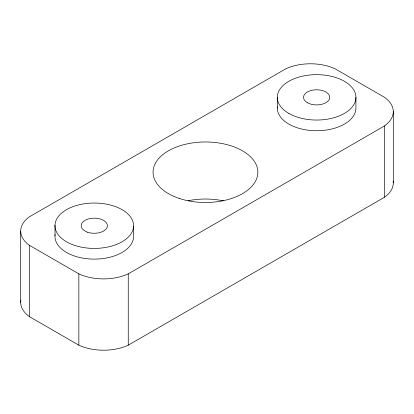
<?xml version="1.0" encoding="UTF-8"?>
<svg xmlns="http://www.w3.org/2000/svg" width="414" height="414" viewBox="0 0 414 414"><rect width="100%" height="100%" fill="white"/><g stroke="black" fill="none" stroke-linecap="round" stroke-linejoin="round"><path stroke-width="0.62" d="M29.435 245.331L78.846 273.856A39.304 22.692 0 0 0 128.252 273.856L384.565 125.877A39.304 22.692 0 0 0 384.565 97.352L335.154 68.828A39.304 22.692 0 0 0 285.748 68.828L29.435 216.807A39.304 22.692 0 0 0 29.435 245.331L29.435 316.648L78.846 345.172A39.304 22.692 0 0 0 128.252 345.172L384.565 197.193A39.304 22.692 0 0 0 393.16 181.006M393.3 111.614L393.3 182.931M384.565 125.877L384.565 197.193M355.931 97.352L355.931 108.049A39.304 22.692 0 0 1 315.603 130.736A39.304 22.692 0 0 1 277.375 106.869M277.323 97.352L277.323 108.049M133.577 226.313A39.304 22.692 0 0 1 73.749 245.067A39.304 22.692 0 0 1 75.529 205.779A39.304 22.692 0 0 1 133.577 226.313L133.577 237.01A39.304 22.692 0 0 1 92.234 259.081A39.304 22.692 0 0 1 55.098 234.645M128.252 273.856L128.252 345.172M78.846 273.856L78.846 345.172M54.995 225.128L54.995 235.825M20.7 231.069L20.7 302.386M29.435 316.648A39.304 22.692 0 0 1 20.84 300.46M188.158 200.723A52.407 30.258 0 0 1 223.369 200.852M179.252 198.435A52.407 30.258 0 0 0 257.865 172.234A52.407 30.258 0 0 0 179.252 146.028A52.407 30.258 0 0 0 179.252 198.435M288.832 113.4A39.304 22.692 0 0 0 354.591 103.226A39.304 22.692 0 0 0 306.453 75.431A39.304 22.692 0 0 0 288.832 113.4M307.364 102.698A13.103 7.566 0 0 0 329.285 99.308A13.103 7.566 0 0 0 313.238 90.045A13.103 7.566 0 0 0 307.364 102.698M87.732 232.27A13.103 7.566 0 0 0 107.386 225.718A13.103 7.566 0 0 0 87.732 219.166A13.103 7.566 0 0 0 87.732 232.27"/></g></svg>
